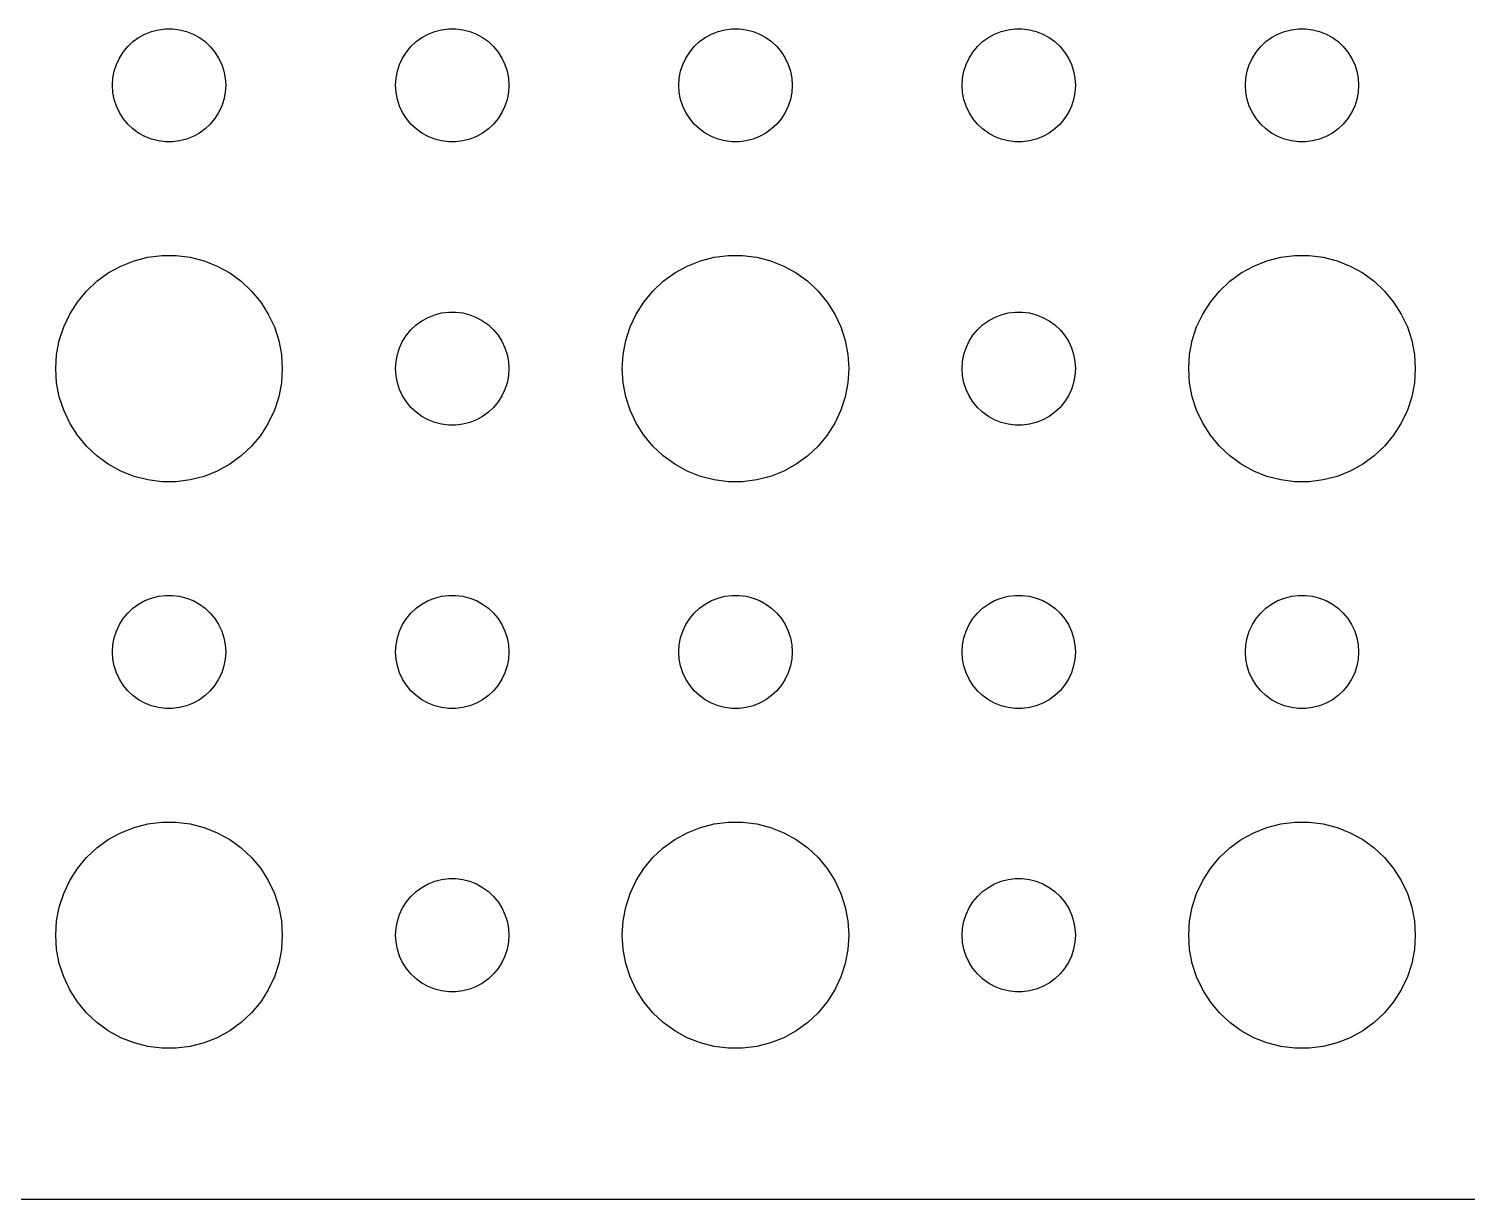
# Model space of a CAD drawing. Header units: metres. Extents: x -142 to 142, y -142 to 142.
# Drawn here: x -108.71 to -70.62, y -141.99 to -111 of the extents above; entities that cross this region are included whole.
import ezdxf

# ---------------------------------------------------------------- set-up
doc = ezdxf.new("R2010")
doc.units = ezdxf.units.M

msp = doc.modelspace()

# ---------------------------------------------------------------- linework, layer by layer
for p, q in [((-105.804, -111.234), (-105.639, -111.143)), ((-105.639, -111.143), (-105.464, -111.073)), ((-105.464, -111.073), (-105.281, -111.027)), ((-105.281, -111.027), (-105.094, -111.003)), ((-105.094, -111.003), (-104.906, -111.003)), ((-104.906, -111.003), (-104.719, -111.027)), ((-104.719, -111.027), (-104.536, -111.073)), ((-104.536, -111.073), (-104.361, -111.143)), ((-104.361, -111.143), (-104.196, -111.234)), ((-98.3037, -111.234), (-98.1387, -111.143)), ((-98.1387, -111.143), (-97.9635, -111.073)), ((-97.9635, -111.073), (-97.7811, -111.027)), ((-97.7811, -111.027), (-97.5942, -111.003)), ((-97.5942, -111.003), (-97.4058, -111.003)), ((-97.4058, -111.003), (-97.2189, -111.027)), ((-97.2189, -111.027), (-97.0365, -111.073)), ((-97.0365, -111.073), (-96.8613, -111.143)), ((-96.8613, -111.143), (-96.6963, -111.234)), ((-90.8037, -111.234), (-90.6387, -111.143)), ((-90.6387, -111.143), (-90.4635, -111.073)), ((-90.4635, -111.073), (-90.2811, -111.027)), ((-90.2811, -111.027), (-90.0942, -111.003)), ((-90.0942, -111.003), (-89.9058, -111.003)), ((-89.9058, -111.003), (-89.7189, -111.027)), ((-89.7189, -111.027), (-89.5365, -111.073)), ((-89.5365, -111.073), (-89.3613, -111.143)), ((-89.3613, -111.143), (-89.1963, -111.234)), ((-83.3037, -111.234), (-83.1387, -111.143)), ((-83.1387, -111.143), (-82.9635, -111.073)), ((-82.9635, -111.073), (-82.7811, -111.027)), ((-82.7811, -111.027), (-82.5942, -111.003)), ((-82.5942, -111.003), (-82.4058, -111.003)), ((-82.4058, -111.003), (-82.2189, -111.027)), ((-82.2189, -111.027), (-82.0365, -111.073)), ((-82.0365, -111.073), (-81.8613, -111.143)), ((-81.8613, -111.143), (-81.6963, -111.234)), ((-75.8037, -111.234), (-75.6387, -111.143)), ((-75.6387, -111.143), (-75.4635, -111.073)), ((-75.4635, -111.073), (-75.2811, -111.027)), ((-75.2811, -111.027), (-75.0942, -111.003)), ((-75.0942, -111.003), (-74.9058, -111.003)), ((-74.9058, -111.003), (-74.7189, -111.027)), ((-74.7189, -111.027), (-74.5365, -111.073)), ((-74.5365, -111.073), (-74.3613, -111.143)), ((-74.3613, -111.143), (-74.1963, -111.234)), ((-106.214, -111.618), (-106.093, -111.473)), ((-106.093, -111.473), (-105.956, -111.344)), ((-105.956, -111.344), (-105.804, -111.234)), ((-104.196, -111.234), (-104.044, -111.344)), ((-104.044, -111.344), (-103.907, -111.473)), ((-103.907, -111.473), (-103.786, -111.618)), ((-98.7135, -111.618), (-98.5934, -111.473)), ((-98.5934, -111.473), (-98.4561, -111.344)), ((-98.4561, -111.344), (-98.3037, -111.234)), ((-96.6963, -111.234), (-96.5439, -111.344)), ((-96.5439, -111.344), (-96.4065, -111.473)), ((-96.4065, -111.473), (-96.2865, -111.618)), ((-91.2135, -111.618), (-91.0934, -111.473)), ((-91.0934, -111.473), (-90.9561, -111.344)), ((-90.9561, -111.344), (-90.8037, -111.234)), ((-89.1963, -111.234), (-89.0439, -111.344)), ((-89.0439, -111.344), (-88.9065, -111.473)), ((-88.9065, -111.473), (-88.7865, -111.618)), ((-83.7135, -111.618), (-83.5934, -111.473)), ((-83.5934, -111.473), (-83.4561, -111.344)), ((-83.4561, -111.344), (-83.3037, -111.234)), ((-81.6963, -111.234), (-81.5439, -111.344)), ((-81.5439, -111.344), (-81.4065, -111.473)), ((-81.4065, -111.473), (-81.2865, -111.618)), ((-76.2135, -111.618), (-76.0934, -111.473)), ((-76.0934, -111.473), (-75.9561, -111.344)), ((-75.9561, -111.344), (-75.8037, -111.234)), ((-74.1963, -111.234), (-74.0439, -111.344)), ((-74.0439, -111.344), (-73.9065, -111.473)), ((-73.9065, -111.473), (-73.7865, -111.618)), ((-106.453, -112.127), (-106.395, -111.948)), ((-106.395, -111.948), (-106.314, -111.777)), ((-106.314, -111.777), (-106.214, -111.618)), ((-103.786, -111.618), (-103.686, -111.777)), ((-103.686, -111.777), (-103.605, -111.948)), ((-103.605, -111.948), (-103.547, -112.127)), ((-98.9529, -112.127), (-98.8947, -111.948)), ((-98.8947, -111.948), (-98.8145, -111.777)), ((-98.8145, -111.777), (-98.7135, -111.618)), ((-96.2865, -111.618), (-96.1855, -111.777)), ((-96.1855, -111.777), (-96.1053, -111.948)), ((-96.1053, -111.948), (-96.0471, -112.127)), ((-91.4529, -112.127), (-91.3947, -111.948)), ((-91.3947, -111.948), (-91.3145, -111.777)), ((-91.3145, -111.777), (-91.2135, -111.618)), ((-88.7865, -111.618), (-88.6855, -111.777)), ((-88.6855, -111.777), (-88.6053, -111.948)), ((-88.6053, -111.948), (-88.5471, -112.127)), ((-83.9529, -112.127), (-83.8947, -111.948)), ((-83.8947, -111.948), (-83.8145, -111.777)), ((-83.8145, -111.777), (-83.7135, -111.618)), ((-81.2865, -111.618), (-81.1855, -111.777)), ((-81.1855, -111.777), (-81.1053, -111.948)), ((-81.1053, -111.948), (-81.0471, -112.127)), ((-76.4529, -112.127), (-76.3947, -111.948)), ((-76.3947, -111.948), (-76.3145, -111.777)), ((-76.3145, -111.777), (-76.2135, -111.618)), ((-73.7865, -111.618), (-73.6855, -111.777)), ((-73.6855, -111.777), (-73.6053, -111.948)), ((-73.6053, -111.948), (-73.5471, -112.127)), ((-106.5, -112.5), (-106.488, -112.312)), ((-106.488, -112.312), (-106.453, -112.127)), ((-103.547, -112.127), (-103.512, -112.312)), ((-103.512, -112.312), (-103.5, -112.5)), ((-99, -112.5), (-98.9882, -112.312)), ((-98.9882, -112.312), (-98.9529, -112.127)), ((-96.0471, -112.127), (-96.0118, -112.312)), ((-96.0118, -112.312), (-96, -112.5)), ((-91.5, -112.5), (-91.4882, -112.312)), ((-91.4882, -112.312), (-91.4529, -112.127)), ((-88.5471, -112.127), (-88.5118, -112.312)), ((-88.5118, -112.312), (-88.5, -112.5)), ((-84, -112.5), (-83.9882, -112.312)), ((-83.9882, -112.312), (-83.9529, -112.127)), ((-81.0471, -112.127), (-81.0118, -112.312)), ((-81.0118, -112.312), (-81, -112.5)), ((-76.5, -112.5), (-76.4882, -112.312)), ((-76.4882, -112.312), (-76.4529, -112.127)), ((-73.5471, -112.127), (-73.5118, -112.312)), ((-73.5118, -112.312), (-73.5, -112.5)), ((-106.488, -112.688), (-106.5, -112.5)), ((-106.453, -112.873), (-106.488, -112.688)), ((-103.512, -112.688), (-103.547, -112.873)), ((-103.5, -112.5), (-103.512, -112.688)), ((-98.9882, -112.688), (-99, -112.5)), ((-98.9529, -112.873), (-98.9882, -112.688)), ((-96.0118, -112.688), (-96.0471, -112.873)), ((-96, -112.5), (-96.0118, -112.688)), ((-91.4882, -112.688), (-91.5, -112.5)), ((-91.4529, -112.873), (-91.4882, -112.688)), ((-88.5118, -112.688), (-88.5471, -112.873)), ((-88.5, -112.5), (-88.5118, -112.688)), ((-83.9882, -112.688), (-84, -112.5)), ((-83.9529, -112.873), (-83.9882, -112.688)), ((-81.0118, -112.688), (-81.0471, -112.873)), ((-81, -112.5), (-81.0118, -112.688)), ((-76.4882, -112.688), (-76.5, -112.5)), ((-76.4529, -112.873), (-76.4882, -112.688)), ((-73.5118, -112.688), (-73.5471, -112.873)), ((-73.5, -112.5), (-73.5118, -112.688)), ((-106.395, -113.052), (-106.453, -112.873)), ((-106.314, -113.223), (-106.395, -113.052)), ((-103.605, -113.052), (-103.686, -113.223)), ((-103.547, -112.873), (-103.605, -113.052)), ((-98.8947, -113.052), (-98.9529, -112.873)), ((-98.8145, -113.223), (-98.8947, -113.052)), ((-96.1053, -113.052), (-96.1855, -113.223)), ((-96.0471, -112.873), (-96.1053, -113.052)), ((-91.3947, -113.052), (-91.4529, -112.873)), ((-91.3145, -113.223), (-91.3947, -113.052)), ((-88.6053, -113.052), (-88.6855, -113.223)), ((-88.5471, -112.873), (-88.6053, -113.052)), ((-83.8947, -113.052), (-83.9529, -112.873)), ((-83.8145, -113.223), (-83.8947, -113.052)), ((-81.1053, -113.052), (-81.1855, -113.223)), ((-81.0471, -112.873), (-81.1053, -113.052)), ((-76.3947, -113.052), (-76.4529, -112.873)), ((-76.3145, -113.223), (-76.3947, -113.052)), ((-73.6053, -113.052), (-73.6855, -113.223)), ((-73.5471, -112.873), (-73.6053, -113.052)), ((-106.214, -113.382), (-106.314, -113.223)), ((-106.093, -113.527), (-106.214, -113.382)), ((-103.786, -113.382), (-103.907, -113.527)), ((-103.686, -113.223), (-103.786, -113.382)), ((-98.7135, -113.382), (-98.8145, -113.223)), ((-98.5934, -113.527), (-98.7135, -113.382)), ((-96.2865, -113.382), (-96.4065, -113.527)), ((-96.1855, -113.223), (-96.2865, -113.382)), ((-91.2135, -113.382), (-91.3145, -113.223)), ((-91.0934, -113.527), (-91.2135, -113.382)), ((-88.7865, -113.382), (-88.9065, -113.527)), ((-88.6855, -113.223), (-88.7865, -113.382)), ((-83.7135, -113.382), (-83.8145, -113.223)), ((-83.5934, -113.527), (-83.7135, -113.382)), ((-81.2865, -113.382), (-81.4065, -113.527)), ((-81.1855, -113.223), (-81.2865, -113.382)), ((-76.2135, -113.382), (-76.3145, -113.223)), ((-76.0934, -113.527), (-76.2135, -113.382)), ((-73.7865, -113.382), (-73.9065, -113.527)), ((-73.6855, -113.223), (-73.7865, -113.382)), ((-105.956, -113.656), (-106.093, -113.527)), ((-105.804, -113.766), (-105.956, -113.656)), ((-105.639, -113.857), (-105.804, -113.766)), ((-105.464, -113.927), (-105.639, -113.857)), ((-104.361, -113.857), (-104.536, -113.927)), ((-104.196, -113.766), (-104.361, -113.857)), ((-104.044, -113.656), (-104.196, -113.766)), ((-103.907, -113.527), (-104.044, -113.656)), ((-98.4561, -113.656), (-98.5934, -113.527)), ((-98.3037, -113.766), (-98.4561, -113.656)), ((-98.1387, -113.857), (-98.3037, -113.766)), ((-97.9635, -113.927), (-98.1387, -113.857)), ((-96.8613, -113.857), (-97.0365, -113.927)), ((-96.6963, -113.766), (-96.8613, -113.857)), ((-96.5439, -113.656), (-96.6963, -113.766)), ((-96.4065, -113.527), (-96.5439, -113.656)), ((-90.9561, -113.656), (-91.0934, -113.527)), ((-90.8037, -113.766), (-90.9561, -113.656)), ((-90.6387, -113.857), (-90.8037, -113.766)), ((-90.4635, -113.927), (-90.6387, -113.857)), ((-89.3613, -113.857), (-89.5365, -113.927)), ((-89.1963, -113.766), (-89.3613, -113.857)), ((-89.0439, -113.656), (-89.1963, -113.766)), ((-88.9065, -113.527), (-89.0439, -113.656)), ((-83.4561, -113.656), (-83.5934, -113.527)), ((-83.3037, -113.766), (-83.4561, -113.656)), ((-83.1387, -113.857), (-83.3037, -113.766)), ((-82.9635, -113.927), (-83.1387, -113.857)), ((-81.8613, -113.857), (-82.0365, -113.927)), ((-81.6963, -113.766), (-81.8613, -113.857)), ((-81.5439, -113.656), (-81.6963, -113.766)), ((-81.4065, -113.527), (-81.5439, -113.656)), ((-75.9561, -113.656), (-76.0934, -113.527)), ((-75.8037, -113.766), (-75.9561, -113.656)), ((-75.6387, -113.857), (-75.8037, -113.766)), ((-75.4635, -113.927), (-75.6387, -113.857)), ((-74.3613, -113.857), (-74.5365, -113.927)), ((-74.1963, -113.766), (-74.3613, -113.857)), ((-74.0439, -113.656), (-74.1963, -113.766)), ((-73.9065, -113.527), (-74.0439, -113.656)), ((-105.281, -113.973), (-105.464, -113.927)), ((-105.094, -113.997), (-105.281, -113.973)), ((-104.906, -113.997), (-105.094, -113.997)), ((-104.719, -113.973), (-104.906, -113.997)), ((-104.536, -113.927), (-104.719, -113.973)), ((-97.7811, -113.973), (-97.9635, -113.927)), ((-97.5942, -113.997), (-97.7811, -113.973)), ((-97.4058, -113.997), (-97.5942, -113.997)), ((-97.2189, -113.973), (-97.4058, -113.997)), ((-97.0365, -113.927), (-97.2189, -113.973)), ((-90.2811, -113.973), (-90.4635, -113.927)), ((-90.0942, -113.997), (-90.2811, -113.973)), ((-89.9058, -113.997), (-90.0942, -113.997)), ((-89.7189, -113.973), (-89.9058, -113.997)), ((-89.5365, -113.927), (-89.7189, -113.973)), ((-82.7811, -113.973), (-82.9635, -113.927)), ((-82.5942, -113.997), (-82.7811, -113.973)), ((-82.4058, -113.997), (-82.5942, -113.997)), ((-82.2189, -113.973), (-82.4058, -113.997)), ((-82.0365, -113.927), (-82.2189, -113.973)), ((-75.2811, -113.973), (-75.4635, -113.927)), ((-75.0942, -113.997), (-75.2811, -113.973)), ((-74.9058, -113.997), (-75.0942, -113.997)), ((-74.7189, -113.973), (-74.9058, -113.997)), ((-74.5365, -113.927), (-74.7189, -113.973)), ((-106.607, -117.467), (-106.277, -117.286)), ((-106.277, -117.286), (-105.927, -117.147)), ((-105.927, -117.147), (-105.562, -117.053)), ((-105.562, -117.053), (-105.188, -117.006)), ((-105.188, -117.006), (-104.812, -117.006)), ((-104.812, -117.006), (-104.438, -117.053)), ((-104.438, -117.053), (-104.073, -117.147)), ((-104.073, -117.147), (-103.723, -117.286)), ((-103.723, -117.286), (-103.393, -117.467)), ((-91.6075, -117.467), (-91.2773, -117.286)), ((-91.2773, -117.286), (-90.927, -117.147)), ((-90.927, -117.147), (-90.5621, -117.053)), ((-90.5621, -117.053), (-90.1884, -117.006)), ((-90.1884, -117.006), (-89.8116, -117.006)), ((-89.8116, -117.006), (-89.4379, -117.053)), ((-89.4379, -117.053), (-89.073, -117.147)), ((-89.073, -117.147), (-88.7227, -117.286)), ((-88.7227, -117.286), (-88.3925, -117.467)), ((-76.6075, -117.467), (-76.2773, -117.286)), ((-76.2773, -117.286), (-75.927, -117.147)), ((-75.927, -117.147), (-75.5621, -117.053)), ((-75.5621, -117.053), (-75.1884, -117.006)), ((-75.1884, -117.006), (-74.8116, -117.006)), ((-74.8116, -117.006), (-74.4379, -117.053)), ((-74.4379, -117.053), (-74.073, -117.147)), ((-74.073, -117.147), (-73.7227, -117.286)), ((-73.7227, -117.286), (-73.3925, -117.467)), ((-107.187, -117.946), (-106.912, -117.688)), ((-106.912, -117.688), (-106.607, -117.467)), ((-103.393, -117.467), (-103.088, -117.688)), ((-103.088, -117.688), (-102.813, -117.946)), ((-92.1869, -117.946), (-91.9123, -117.688)), ((-91.9123, -117.688), (-91.6075, -117.467)), ((-88.3925, -117.467), (-88.0877, -117.688)), ((-88.0877, -117.688), (-87.8131, -117.946)), ((-77.1869, -117.946), (-76.9123, -117.688)), ((-76.9123, -117.688), (-76.6075, -117.467)), ((-73.3925, -117.467), (-73.0877, -117.688)), ((-73.0877, -117.688), (-72.8131, -117.946)), ((-107.427, -118.237), (-107.187, -117.946)), ((-102.813, -117.946), (-102.573, -118.237)), ((-92.427, -118.237), (-92.1869, -117.946)), ((-87.8131, -117.946), (-87.573, -118.237)), ((-77.427, -118.237), (-77.1869, -117.946)), ((-72.8131, -117.946), (-72.573, -118.237)), ((-107.629, -118.555), (-107.427, -118.237)), ((-102.573, -118.237), (-102.371, -118.555)), ((-92.6289, -118.555), (-92.427, -118.237)), ((-87.573, -118.237), (-87.3711, -118.555)), ((-77.6289, -118.555), (-77.427, -118.237)), ((-72.573, -118.237), (-72.3711, -118.555)), ((-107.789, -118.896), (-107.629, -118.555)), ((-102.371, -118.555), (-102.211, -118.896)), ((-98.4561, -118.844), (-98.3037, -118.734)), ((-98.3037, -118.734), (-98.1387, -118.643)), ((-98.1387, -118.643), (-97.9635, -118.573)), ((-97.9635, -118.573), (-97.7811, -118.527)), ((-97.7811, -118.527), (-97.5942, -118.503)), ((-97.5942, -118.503), (-97.4058, -118.503)), ((-97.4058, -118.503), (-97.2189, -118.527)), ((-97.2189, -118.527), (-97.0365, -118.573)), ((-97.0365, -118.573), (-96.8613, -118.643)), ((-96.8613, -118.643), (-96.6963, -118.734)), ((-96.6963, -118.734), (-96.5439, -118.844)), ((-92.7893, -118.896), (-92.6289, -118.555)), ((-87.3711, -118.555), (-87.2107, -118.896)), ((-83.4561, -118.844), (-83.3037, -118.734)), ((-83.3037, -118.734), (-83.1387, -118.643)), ((-83.1387, -118.643), (-82.9635, -118.573)), ((-82.9635, -118.573), (-82.7811, -118.527)), ((-82.7811, -118.527), (-82.5942, -118.503)), ((-82.5942, -118.503), (-82.4058, -118.503)), ((-82.4058, -118.503), (-82.2189, -118.527)), ((-82.2189, -118.527), (-82.0365, -118.573)), ((-82.0365, -118.573), (-81.8613, -118.643)), ((-81.8613, -118.643), (-81.6963, -118.734)), ((-81.6963, -118.734), (-81.5439, -118.844)), ((-77.7893, -118.896), (-77.6289, -118.555)), ((-72.3711, -118.555), (-72.2107, -118.896)), ((-107.906, -119.254), (-107.789, -118.896)), ((-102.211, -118.896), (-102.094, -119.254)), ((-98.8145, -119.277), (-98.7135, -119.118)), ((-98.7135, -119.118), (-98.5934, -118.973)), ((-98.5934, -118.973), (-98.4561, -118.844)), ((-96.5439, -118.844), (-96.4065, -118.973)), ((-96.4065, -118.973), (-96.2865, -119.118)), ((-96.2865, -119.118), (-96.1855, -119.277)), ((-92.9057, -119.254), (-92.7893, -118.896)), ((-87.2107, -118.896), (-87.0943, -119.254)), ((-83.8145, -119.277), (-83.7135, -119.118)), ((-83.7135, -119.118), (-83.5934, -118.973)), ((-83.5934, -118.973), (-83.4561, -118.844)), ((-81.5439, -118.844), (-81.4065, -118.973)), ((-81.4065, -118.973), (-81.2865, -119.118)), ((-81.2865, -119.118), (-81.1855, -119.277)), ((-77.9057, -119.254), (-77.7893, -118.896)), ((-72.2107, -118.896), (-72.0943, -119.254)), ((-107.976, -119.624), (-107.906, -119.254)), ((-102.094, -119.254), (-102.024, -119.624)), ((-98.9529, -119.627), (-98.8947, -119.448)), ((-98.8947, -119.448), (-98.8145, -119.277)), ((-96.1855, -119.277), (-96.1053, -119.448)), ((-96.1053, -119.448), (-96.0471, -119.627)), ((-92.9763, -119.624), (-92.9057, -119.254)), ((-87.0943, -119.254), (-87.0237, -119.624)), ((-83.9529, -119.627), (-83.8947, -119.448)), ((-83.8947, -119.448), (-83.8145, -119.277)), ((-81.1855, -119.277), (-81.1053, -119.448)), ((-81.1053, -119.448), (-81.0471, -119.627)), ((-77.9763, -119.624), (-77.9057, -119.254)), ((-72.0943, -119.254), (-72.0237, -119.624)), ((-108, -120), (-107.976, -119.624)), ((-102.024, -119.624), (-102, -120)), ((-99, -120), (-98.9882, -119.812)), ((-98.9882, -119.812), (-98.9529, -119.627)), ((-96.0471, -119.627), (-96.0118, -119.812)), ((-96.0118, -119.812), (-96, -120)), ((-93, -120), (-92.9763, -119.624)), ((-87.0237, -119.624), (-87, -120)), ((-84, -120), (-83.9882, -119.812)), ((-83.9882, -119.812), (-83.9529, -119.627)), ((-81.0471, -119.627), (-81.0118, -119.812)), ((-81.0118, -119.812), (-81, -120)), ((-78, -120), (-77.9763, -119.624)), ((-72.0237, -119.624), (-72, -120)), ((-107.976, -120.376), (-108, -120)), ((-102, -120), (-102.024, -120.376)), ((-98.9882, -120.188), (-99, -120)), ((-98.9529, -120.373), (-98.9882, -120.188)), ((-96.0118, -120.188), (-96.0471, -120.373)), ((-96, -120), (-96.0118, -120.188)), ((-92.9763, -120.376), (-93, -120)), ((-87, -120), (-87.0237, -120.376)), ((-83.9882, -120.188), (-84, -120)), ((-83.9529, -120.373), (-83.9882, -120.188)), ((-81.0118, -120.188), (-81.0471, -120.373)), ((-81, -120), (-81.0118, -120.188)), ((-77.9763, -120.376), (-78, -120)), ((-72, -120), (-72.0237, -120.376)), ((-107.906, -120.746), (-107.976, -120.376)), ((-102.024, -120.376), (-102.094, -120.746)), ((-98.8947, -120.552), (-98.9529, -120.373)), ((-98.8145, -120.723), (-98.8947, -120.552)), ((-98.7135, -120.882), (-98.8145, -120.723)), ((-96.1855, -120.723), (-96.2865, -120.882)), ((-96.1053, -120.552), (-96.1855, -120.723)), ((-96.0471, -120.373), (-96.1053, -120.552)), ((-92.9057, -120.746), (-92.9763, -120.376)), ((-87.0237, -120.376), (-87.0943, -120.746)), ((-83.8947, -120.552), (-83.9529, -120.373)), ((-83.8145, -120.723), (-83.8947, -120.552)), ((-83.7135, -120.882), (-83.8145, -120.723)), ((-81.1855, -120.723), (-81.2865, -120.882)), ((-81.1053, -120.552), (-81.1855, -120.723)), ((-81.0471, -120.373), (-81.1053, -120.552)), ((-77.9057, -120.746), (-77.9763, -120.376)), ((-72.0237, -120.376), (-72.0943, -120.746)), ((-107.789, -121.104), (-107.906, -120.746)), ((-107.629, -121.445), (-107.789, -121.104)), ((-102.211, -121.104), (-102.371, -121.445)), ((-102.094, -120.746), (-102.211, -121.104)), ((-98.5934, -121.027), (-98.7135, -120.882)), ((-98.4561, -121.156), (-98.5934, -121.027)), ((-96.4065, -121.027), (-96.5439, -121.156)), ((-96.2865, -120.882), (-96.4065, -121.027)), ((-92.7893, -121.104), (-92.9057, -120.746)), ((-92.6289, -121.445), (-92.7893, -121.104)), ((-87.2107, -121.104), (-87.3711, -121.445)), ((-87.0943, -120.746), (-87.2107, -121.104)), ((-83.5934, -121.027), (-83.7135, -120.882)), ((-83.4561, -121.156), (-83.5934, -121.027)), ((-81.4065, -121.027), (-81.5439, -121.156)), ((-81.2865, -120.882), (-81.4065, -121.027)), ((-77.7893, -121.104), (-77.9057, -120.746)), ((-77.6289, -121.445), (-77.7893, -121.104)), ((-72.2107, -121.104), (-72.3711, -121.445)), ((-72.0943, -120.746), (-72.2107, -121.104)), ((-107.427, -121.763), (-107.629, -121.445)), ((-102.371, -121.445), (-102.573, -121.763)), ((-98.3037, -121.266), (-98.4561, -121.156)), ((-98.1387, -121.357), (-98.3037, -121.266)), ((-97.9635, -121.427), (-98.1387, -121.357)), ((-97.7811, -121.473), (-97.9635, -121.427)), ((-97.5942, -121.497), (-97.7811, -121.473)), ((-97.4058, -121.497), (-97.5942, -121.497)), ((-97.2189, -121.473), (-97.4058, -121.497)), ((-97.0365, -121.427), (-97.2189, -121.473)), ((-96.8613, -121.357), (-97.0365, -121.427)), ((-96.6963, -121.266), (-96.8613, -121.357)), ((-96.5439, -121.156), (-96.6963, -121.266)), ((-92.427, -121.763), (-92.6289, -121.445)), ((-87.3711, -121.445), (-87.573, -121.763)), ((-83.3037, -121.266), (-83.4561, -121.156)), ((-83.1387, -121.357), (-83.3037, -121.266)), ((-82.9635, -121.427), (-83.1387, -121.357)), ((-82.7811, -121.473), (-82.9635, -121.427)), ((-82.5942, -121.497), (-82.7811, -121.473)), ((-82.4058, -121.497), (-82.5942, -121.497)), ((-82.2189, -121.473), (-82.4058, -121.497)), ((-82.0365, -121.427), (-82.2189, -121.473)), ((-81.8613, -121.357), (-82.0365, -121.427)), ((-81.6963, -121.266), (-81.8613, -121.357)), ((-81.5439, -121.156), (-81.6963, -121.266)), ((-77.427, -121.763), (-77.6289, -121.445)), ((-72.3711, -121.445), (-72.573, -121.763)), ((-107.187, -122.054), (-107.427, -121.763)), ((-102.573, -121.763), (-102.813, -122.054)), ((-92.1869, -122.054), (-92.427, -121.763)), ((-87.573, -121.763), (-87.8131, -122.054)), ((-77.1869, -122.054), (-77.427, -121.763)), ((-72.573, -121.763), (-72.8131, -122.054)), ((-106.912, -122.312), (-107.187, -122.054)), ((-102.813, -122.054), (-103.088, -122.312)), ((-91.9123, -122.312), (-92.1869, -122.054)), ((-87.8131, -122.054), (-88.0877, -122.312)), ((-76.9123, -122.312), (-77.1869, -122.054)), ((-72.8131, -122.054), (-73.0877, -122.312)), ((-106.607, -122.533), (-106.912, -122.312)), ((-106.277, -122.714), (-106.607, -122.533)), ((-103.393, -122.533), (-103.723, -122.714)), ((-103.088, -122.312), (-103.393, -122.533)), ((-91.6075, -122.533), (-91.9123, -122.312)), ((-91.2773, -122.714), (-91.6075, -122.533)), ((-88.3925, -122.533), (-88.7227, -122.714)), ((-88.0877, -122.312), (-88.3925, -122.533)), ((-76.6075, -122.533), (-76.9123, -122.312)), ((-76.2773, -122.714), (-76.6075, -122.533)), ((-73.3925, -122.533), (-73.7227, -122.714)), ((-73.0877, -122.312), (-73.3925, -122.533)), ((-105.927, -122.853), (-106.277, -122.714)), ((-105.562, -122.947), (-105.927, -122.853)), ((-105.188, -122.994), (-105.562, -122.947)), ((-104.812, -122.994), (-105.188, -122.994)), ((-104.438, -122.947), (-104.812, -122.994)), ((-104.073, -122.853), (-104.438, -122.947)), ((-103.723, -122.714), (-104.073, -122.853)), ((-90.927, -122.853), (-91.2773, -122.714)), ((-90.5621, -122.947), (-90.927, -122.853)), ((-90.1884, -122.994), (-90.5621, -122.947)), ((-89.8116, -122.994), (-90.1884, -122.994)), ((-89.4379, -122.947), (-89.8116, -122.994)), ((-89.073, -122.853), (-89.4379, -122.947)), ((-88.7227, -122.714), (-89.073, -122.853)), ((-75.927, -122.853), (-76.2773, -122.714)), ((-75.5621, -122.947), (-75.927, -122.853)), ((-75.1884, -122.994), (-75.5621, -122.947)), ((-74.8116, -122.994), (-75.1884, -122.994)), ((-74.4379, -122.947), (-74.8116, -122.994)), ((-74.073, -122.853), (-74.4379, -122.947)), ((-73.7227, -122.714), (-74.073, -122.853)), ((-105.639, -126.143), (-105.464, -126.073)), ((-105.464, -126.073), (-105.281, -126.027)), ((-105.281, -126.027), (-105.094, -126.003)), ((-105.094, -126.003), (-104.906, -126.003)), ((-104.906, -126.003), (-104.719, -126.027)), ((-104.719, -126.027), (-104.536, -126.073)), ((-104.536, -126.073), (-104.361, -126.143)), ((-98.1387, -126.143), (-97.9635, -126.073)), ((-97.9635, -126.073), (-97.7811, -126.027)), ((-97.7811, -126.027), (-97.5942, -126.003)), ((-97.5942, -126.003), (-97.4058, -126.003)), ((-97.4058, -126.003), (-97.2189, -126.027)), ((-97.2189, -126.027), (-97.0365, -126.073)), ((-97.0365, -126.073), (-96.8613, -126.143)), ((-90.6387, -126.143), (-90.4635, -126.073)), ((-90.4635, -126.073), (-90.2811, -126.027)), ((-90.2811, -126.027), (-90.0942, -126.003)), ((-90.0942, -126.003), (-89.9058, -126.003)), ((-89.9058, -126.003), (-89.7189, -126.027)), ((-89.7189, -126.027), (-89.5365, -126.073)), ((-89.5365, -126.073), (-89.3613, -126.143)), ((-83.1387, -126.143), (-82.9635, -126.073)), ((-82.9635, -126.073), (-82.7811, -126.027)), ((-82.7811, -126.027), (-82.5942, -126.003)), ((-82.5942, -126.003), (-82.4058, -126.003)), ((-82.4058, -126.003), (-82.2189, -126.027)), ((-82.2189, -126.027), (-82.0365, -126.073)), ((-82.0365, -126.073), (-81.8613, -126.143)), ((-75.6387, -126.143), (-75.4635, -126.073)), ((-75.4635, -126.073), (-75.2811, -126.027)), ((-75.2811, -126.027), (-75.0942, -126.003)), ((-75.0942, -126.003), (-74.9058, -126.003)), ((-74.9058, -126.003), (-74.7189, -126.027)), ((-74.7189, -126.027), (-74.5365, -126.073)), ((-74.5365, -126.073), (-74.3613, -126.143)), ((-106.093, -126.473), (-105.956, -126.344)), ((-105.956, -126.344), (-105.804, -126.234)), ((-105.804, -126.234), (-105.639, -126.143)), ((-104.361, -126.143), (-104.196, -126.234)), ((-104.196, -126.234), (-104.044, -126.344)), ((-104.044, -126.344), (-103.907, -126.473)), ((-98.5934, -126.473), (-98.4561, -126.344)), ((-98.4561, -126.344), (-98.3037, -126.234)), ((-98.3037, -126.234), (-98.1387, -126.143)), ((-96.8613, -126.143), (-96.6963, -126.234)), ((-96.6963, -126.234), (-96.5439, -126.344)), ((-96.5439, -126.344), (-96.4065, -126.473)), ((-91.0934, -126.473), (-90.9561, -126.344)), ((-90.9561, -126.344), (-90.8037, -126.234)), ((-90.8037, -126.234), (-90.6387, -126.143)), ((-89.3613, -126.143), (-89.1963, -126.234)), ((-89.1963, -126.234), (-89.0439, -126.344)), ((-89.0439, -126.344), (-88.9065, -126.473)), ((-83.5934, -126.473), (-83.4561, -126.344)), ((-83.4561, -126.344), (-83.3037, -126.234)), ((-83.3037, -126.234), (-83.1387, -126.143)), ((-81.8613, -126.143), (-81.6963, -126.234)), ((-81.6963, -126.234), (-81.5439, -126.344)), ((-81.5439, -126.344), (-81.4065, -126.473)), ((-76.0934, -126.473), (-75.9561, -126.344)), ((-75.9561, -126.344), (-75.8037, -126.234)), ((-75.8037, -126.234), (-75.6387, -126.143)), ((-74.3613, -126.143), (-74.1963, -126.234)), ((-74.1963, -126.234), (-74.0439, -126.344)), ((-74.0439, -126.344), (-73.9065, -126.473)), ((-106.395, -126.948), (-106.314, -126.777)), ((-106.314, -126.777), (-106.214, -126.618)), ((-106.214, -126.618), (-106.093, -126.473)), ((-103.907, -126.473), (-103.786, -126.618)), ((-103.786, -126.618), (-103.686, -126.777)), ((-103.686, -126.777), (-103.605, -126.948)), ((-98.8947, -126.948), (-98.8145, -126.777)), ((-98.8145, -126.777), (-98.7135, -126.618)), ((-98.7135, -126.618), (-98.5934, -126.473)), ((-96.4065, -126.473), (-96.2865, -126.618)), ((-96.2865, -126.618), (-96.1855, -126.777)), ((-96.1855, -126.777), (-96.1053, -126.948)), ((-91.3947, -126.948), (-91.3145, -126.777)), ((-91.3145, -126.777), (-91.2135, -126.618)), ((-91.2135, -126.618), (-91.0934, -126.473)), ((-88.9065, -126.473), (-88.7865, -126.618)), ((-88.7865, -126.618), (-88.6855, -126.777)), ((-88.6855, -126.777), (-88.6053, -126.948)), ((-83.8947, -126.948), (-83.8145, -126.777)), ((-83.8145, -126.777), (-83.7135, -126.618)), ((-83.7135, -126.618), (-83.5934, -126.473)), ((-81.4065, -126.473), (-81.2865, -126.618)), ((-81.2865, -126.618), (-81.1855, -126.777)), ((-81.1855, -126.777), (-81.1053, -126.948)), ((-76.3947, -126.948), (-76.3145, -126.777)), ((-76.3145, -126.777), (-76.2135, -126.618)), ((-76.2135, -126.618), (-76.0934, -126.473)), ((-73.9065, -126.473), (-73.7865, -126.618)), ((-73.7865, -126.618), (-73.6855, -126.777)), ((-73.6855, -126.777), (-73.6053, -126.948)), ((-106.488, -127.312), (-106.453, -127.127)), ((-106.453, -127.127), (-106.395, -126.948)), ((-103.605, -126.948), (-103.547, -127.127)), ((-103.547, -127.127), (-103.512, -127.312)), ((-98.9882, -127.312), (-98.9529, -127.127)), ((-98.9529, -127.127), (-98.8947, -126.948)), ((-96.1053, -126.948), (-96.0471, -127.127)), ((-96.0471, -127.127), (-96.0118, -127.312)), ((-91.4882, -127.312), (-91.4529, -127.127)), ((-91.4529, -127.127), (-91.3947, -126.948)), ((-88.6053, -126.948), (-88.5471, -127.127)), ((-88.5471, -127.127), (-88.5118, -127.312)), ((-83.9882, -127.312), (-83.9529, -127.127)), ((-83.9529, -127.127), (-83.8947, -126.948)), ((-81.1053, -126.948), (-81.0471, -127.127)), ((-81.0471, -127.127), (-81.0118, -127.312)), ((-76.4882, -127.312), (-76.4529, -127.127)), ((-76.4529, -127.127), (-76.3947, -126.948)), ((-73.6053, -126.948), (-73.5471, -127.127)), ((-73.5471, -127.127), (-73.5118, -127.312)), ((-106.5, -127.5), (-106.488, -127.312)), ((-106.488, -127.688), (-106.5, -127.5)), ((-103.512, -127.312), (-103.5, -127.5)), ((-103.5, -127.5), (-103.512, -127.688)), ((-99, -127.5), (-98.9882, -127.312)), ((-98.9882, -127.688), (-99, -127.5)), ((-96.0118, -127.312), (-96, -127.5)), ((-96, -127.5), (-96.0118, -127.688)), ((-91.5, -127.5), (-91.4882, -127.312)), ((-91.4882, -127.688), (-91.5, -127.5)), ((-88.5118, -127.312), (-88.5, -127.5)), ((-88.5, -127.5), (-88.5118, -127.688)), ((-84, -127.5), (-83.9882, -127.312)), ((-83.9882, -127.688), (-84, -127.5)), ((-81.0118, -127.312), (-81, -127.5)), ((-81, -127.5), (-81.0118, -127.688)), ((-76.5, -127.5), (-76.4882, -127.312)), ((-76.4882, -127.688), (-76.5, -127.5)), ((-73.5118, -127.312), (-73.5, -127.5)), ((-73.5, -127.5), (-73.5118, -127.688)), ((-106.453, -127.873), (-106.488, -127.688)), ((-106.395, -128.052), (-106.453, -127.873)), ((-103.547, -127.873), (-103.605, -128.052)), ((-103.512, -127.688), (-103.547, -127.873)), ((-98.9529, -127.873), (-98.9882, -127.688)), ((-98.8947, -128.052), (-98.9529, -127.873)), ((-96.0471, -127.873), (-96.1053, -128.052)), ((-96.0118, -127.688), (-96.0471, -127.873)), ((-91.4529, -127.873), (-91.4882, -127.688)), ((-91.3947, -128.052), (-91.4529, -127.873)), ((-88.5471, -127.873), (-88.6053, -128.052)), ((-88.5118, -127.688), (-88.5471, -127.873)), ((-83.9529, -127.873), (-83.9882, -127.688)), ((-83.8947, -128.052), (-83.9529, -127.873)), ((-81.0471, -127.873), (-81.1053, -128.052)), ((-81.0118, -127.688), (-81.0471, -127.873)), ((-76.4529, -127.873), (-76.4882, -127.688)), ((-76.3947, -128.052), (-76.4529, -127.873)), ((-73.5471, -127.873), (-73.6053, -128.052)), ((-73.5118, -127.688), (-73.5471, -127.873)), ((-106.314, -128.223), (-106.395, -128.052)), ((-106.214, -128.382), (-106.314, -128.223)), ((-103.686, -128.223), (-103.786, -128.382)), ((-103.605, -128.052), (-103.686, -128.223)), ((-98.8145, -128.223), (-98.8947, -128.052)), ((-98.7135, -128.382), (-98.8145, -128.223)), ((-96.1855, -128.223), (-96.2865, -128.382)), ((-96.1053, -128.052), (-96.1855, -128.223)), ((-91.3145, -128.223), (-91.3947, -128.052)), ((-91.2135, -128.382), (-91.3145, -128.223)), ((-88.6855, -128.223), (-88.7865, -128.382)), ((-88.6053, -128.052), (-88.6855, -128.223)), ((-83.8145, -128.223), (-83.8947, -128.052)), ((-83.7135, -128.382), (-83.8145, -128.223)), ((-81.1855, -128.223), (-81.2865, -128.382)), ((-81.1053, -128.052), (-81.1855, -128.223)), ((-76.3145, -128.223), (-76.3947, -128.052)), ((-76.2135, -128.382), (-76.3145, -128.223)), ((-73.6855, -128.223), (-73.7865, -128.382)), ((-73.6053, -128.052), (-73.6855, -128.223)), ((-106.093, -128.527), (-106.214, -128.382)), ((-105.956, -128.656), (-106.093, -128.527)), ((-105.804, -128.766), (-105.956, -128.656)), ((-104.044, -128.656), (-104.196, -128.766)), ((-103.907, -128.527), (-104.044, -128.656)), ((-103.786, -128.382), (-103.907, -128.527)), ((-98.5934, -128.527), (-98.7135, -128.382)), ((-98.4561, -128.656), (-98.5934, -128.527)), ((-98.3037, -128.766), (-98.4561, -128.656)), ((-96.5439, -128.656), (-96.6963, -128.766)), ((-96.4065, -128.527), (-96.5439, -128.656)), ((-96.2865, -128.382), (-96.4065, -128.527)), ((-91.0934, -128.527), (-91.2135, -128.382)), ((-90.9561, -128.656), (-91.0934, -128.527)), ((-90.8037, -128.766), (-90.9561, -128.656)), ((-89.0439, -128.656), (-89.1963, -128.766)), ((-88.9065, -128.527), (-89.0439, -128.656)), ((-88.7865, -128.382), (-88.9065, -128.527)), ((-83.5934, -128.527), (-83.7135, -128.382)), ((-83.4561, -128.656), (-83.5934, -128.527)), ((-83.3037, -128.766), (-83.4561, -128.656)), ((-81.5439, -128.656), (-81.6963, -128.766)), ((-81.4065, -128.527), (-81.5439, -128.656)), ((-81.2865, -128.382), (-81.4065, -128.527)), ((-76.0934, -128.527), (-76.2135, -128.382)), ((-75.9561, -128.656), (-76.0934, -128.527)), ((-75.8037, -128.766), (-75.9561, -128.656)), ((-74.0439, -128.656), (-74.1963, -128.766)), ((-73.9065, -128.527), (-74.0439, -128.656)), ((-73.7865, -128.382), (-73.9065, -128.527)), ((-105.639, -128.857), (-105.804, -128.766)), ((-105.464, -128.927), (-105.639, -128.857)), ((-105.281, -128.973), (-105.464, -128.927)), ((-105.094, -128.997), (-105.281, -128.973)), ((-104.906, -128.997), (-105.094, -128.997)), ((-104.719, -128.973), (-104.906, -128.997)), ((-104.536, -128.927), (-104.719, -128.973)), ((-104.361, -128.857), (-104.536, -128.927)), ((-104.196, -128.766), (-104.361, -128.857)), ((-98.1387, -128.857), (-98.3037, -128.766)), ((-97.9635, -128.927), (-98.1387, -128.857)), ((-97.7811, -128.973), (-97.9635, -128.927)), ((-97.5942, -128.997), (-97.7811, -128.973)), ((-97.4058, -128.997), (-97.5942, -128.997)), ((-97.2189, -128.973), (-97.4058, -128.997)), ((-97.0365, -128.927), (-97.2189, -128.973)), ((-96.8613, -128.857), (-97.0365, -128.927)), ((-96.6963, -128.766), (-96.8613, -128.857)), ((-90.6387, -128.857), (-90.8037, -128.766)), ((-90.4635, -128.927), (-90.6387, -128.857)), ((-90.2811, -128.973), (-90.4635, -128.927)), ((-90.0942, -128.997), (-90.2811, -128.973)), ((-89.9058, -128.997), (-90.0942, -128.997)), ((-89.7189, -128.973), (-89.9058, -128.997)), ((-89.5365, -128.927), (-89.7189, -128.973)), ((-89.3613, -128.857), (-89.5365, -128.927)), ((-89.1963, -128.766), (-89.3613, -128.857)), ((-83.1387, -128.857), (-83.3037, -128.766)), ((-82.9635, -128.927), (-83.1387, -128.857)), ((-82.7811, -128.973), (-82.9635, -128.927)), ((-82.5942, -128.997), (-82.7811, -128.973)), ((-82.4058, -128.997), (-82.5942, -128.997)), ((-82.2189, -128.973), (-82.4058, -128.997)), ((-82.0365, -128.927), (-82.2189, -128.973)), ((-81.8613, -128.857), (-82.0365, -128.927)), ((-81.6963, -128.766), (-81.8613, -128.857)), ((-75.6387, -128.857), (-75.8037, -128.766)), ((-75.4635, -128.927), (-75.6387, -128.857)), ((-75.2811, -128.973), (-75.4635, -128.927)), ((-75.0942, -128.997), (-75.2811, -128.973)), ((-74.9058, -128.997), (-75.0942, -128.997)), ((-74.7189, -128.973), (-74.9058, -128.997)), ((-74.5365, -128.927), (-74.7189, -128.973)), ((-74.3613, -128.857), (-74.5365, -128.927)), ((-74.1963, -128.766), (-74.3613, -128.857)), ((-106.277, -132.286), (-105.927, -132.147)), ((-105.927, -132.147), (-105.562, -132.053)), ((-105.562, -132.053), (-105.188, -132.006)), ((-105.188, -132.006), (-104.812, -132.006)), ((-104.812, -132.006), (-104.438, -132.053)), ((-104.438, -132.053), (-104.073, -132.147)), ((-104.073, -132.147), (-103.723, -132.286)), ((-91.2773, -132.286), (-90.927, -132.147)), ((-90.927, -132.147), (-90.5621, -132.053)), ((-90.5621, -132.053), (-90.1884, -132.006)), ((-90.1884, -132.006), (-89.8116, -132.006)), ((-89.8116, -132.006), (-89.4379, -132.053)), ((-89.4379, -132.053), (-89.073, -132.147)), ((-89.073, -132.147), (-88.7227, -132.286)), ((-76.2773, -132.286), (-75.927, -132.147)), ((-75.927, -132.147), (-75.5621, -132.053)), ((-75.5621, -132.053), (-75.1884, -132.006)), ((-75.1884, -132.006), (-74.8116, -132.006)), ((-74.8116, -132.006), (-74.4379, -132.053)), ((-74.4379, -132.053), (-74.073, -132.147)), ((-74.073, -132.147), (-73.7227, -132.286)), ((-106.912, -132.688), (-106.607, -132.467)), ((-106.607, -132.467), (-106.277, -132.286)), ((-103.723, -132.286), (-103.393, -132.467)), ((-103.393, -132.467), (-103.088, -132.688)), ((-91.9123, -132.688), (-91.6075, -132.467)), ((-91.6075, -132.467), (-91.2773, -132.286)), ((-88.7227, -132.286), (-88.3925, -132.467)), ((-88.3925, -132.467), (-88.0877, -132.688)), ((-76.9123, -132.688), (-76.6075, -132.467)), ((-76.6075, -132.467), (-76.2773, -132.286)), ((-73.7227, -132.286), (-73.3925, -132.467)), ((-73.3925, -132.467), (-73.0877, -132.688)), ((-107.187, -132.946), (-106.912, -132.688)), ((-103.088, -132.688), (-102.813, -132.946)), ((-92.1869, -132.946), (-91.9123, -132.688)), ((-88.0877, -132.688), (-87.8131, -132.946)), ((-77.1869, -132.946), (-76.9123, -132.688)), ((-73.0877, -132.688), (-72.8131, -132.946)), ((-107.629, -133.555), (-107.427, -133.237)), ((-107.427, -133.237), (-107.187, -132.946)), ((-102.813, -132.946), (-102.573, -133.237)), ((-102.573, -133.237), (-102.371, -133.555)), ((-92.6289, -133.555), (-92.427, -133.237)), ((-92.427, -133.237), (-92.1869, -132.946)), ((-87.8131, -132.946), (-87.573, -133.237)), ((-87.573, -133.237), (-87.3711, -133.555)), ((-77.6289, -133.555), (-77.427, -133.237)), ((-77.427, -133.237), (-77.1869, -132.946)), ((-72.8131, -132.946), (-72.573, -133.237)), ((-72.573, -133.237), (-72.3711, -133.555)), ((-107.789, -133.896), (-107.629, -133.555)), ((-102.371, -133.555), (-102.211, -133.896)), ((-98.3037, -133.734), (-98.1387, -133.643)), ((-98.1387, -133.643), (-97.9635, -133.573)), ((-97.9635, -133.573), (-97.7811, -133.527)), ((-97.7811, -133.527), (-97.5942, -133.503)), ((-97.5942, -133.503), (-97.4058, -133.503)), ((-97.4058, -133.503), (-97.2189, -133.527)), ((-97.2189, -133.527), (-97.0365, -133.573)), ((-97.0365, -133.573), (-96.8613, -133.643)), ((-96.8613, -133.643), (-96.6963, -133.734)), ((-92.7893, -133.896), (-92.6289, -133.555)), ((-87.3711, -133.555), (-87.2107, -133.896)), ((-83.3037, -133.734), (-83.1387, -133.643)), ((-83.1387, -133.643), (-82.9635, -133.573)), ((-82.9635, -133.573), (-82.7811, -133.527)), ((-82.7811, -133.527), (-82.5942, -133.503)), ((-82.5942, -133.503), (-82.4058, -133.503)), ((-82.4058, -133.503), (-82.2189, -133.527)), ((-82.2189, -133.527), (-82.0365, -133.573)), ((-82.0365, -133.573), (-81.8613, -133.643)), ((-81.8613, -133.643), (-81.6963, -133.734)), ((-77.7893, -133.896), (-77.6289, -133.555)), ((-72.3711, -133.555), (-72.2107, -133.896)), ((-107.906, -134.254), (-107.789, -133.896)), ((-102.211, -133.896), (-102.094, -134.254)), ((-98.7135, -134.118), (-98.5934, -133.973)), ((-98.5934, -133.973), (-98.4561, -133.844)), ((-98.4561, -133.844), (-98.3037, -133.734)), ((-96.6963, -133.734), (-96.5439, -133.844)), ((-96.5439, -133.844), (-96.4065, -133.973)), ((-96.4065, -133.973), (-96.2865, -134.118)), ((-92.9057, -134.254), (-92.7893, -133.896)), ((-87.2107, -133.896), (-87.0943, -134.254)), ((-83.7135, -134.118), (-83.5934, -133.973)), ((-83.5934, -133.973), (-83.4561, -133.844)), ((-83.4561, -133.844), (-83.3037, -133.734)), ((-81.6963, -133.734), (-81.5439, -133.844)), ((-81.5439, -133.844), (-81.4065, -133.973)), ((-81.4065, -133.973), (-81.2865, -134.118)), ((-77.9057, -134.254), (-77.7893, -133.896)), ((-72.2107, -133.896), (-72.0943, -134.254)), ((-107.976, -134.624), (-107.906, -134.254)), ((-102.094, -134.254), (-102.024, -134.624)), ((-98.9529, -134.627), (-98.8947, -134.448)), ((-98.8947, -134.448), (-98.8145, -134.277)), ((-98.8145, -134.277), (-98.7135, -134.118)), ((-96.2865, -134.118), (-96.1855, -134.277)), ((-96.1855, -134.277), (-96.1053, -134.448)), ((-96.1053, -134.448), (-96.0471, -134.627)), ((-92.9763, -134.624), (-92.9057, -134.254)), ((-87.0943, -134.254), (-87.0237, -134.624)), ((-83.9529, -134.627), (-83.8947, -134.448)), ((-83.8947, -134.448), (-83.8145, -134.277)), ((-83.8145, -134.277), (-83.7135, -134.118)), ((-81.2865, -134.118), (-81.1855, -134.277)), ((-81.1855, -134.277), (-81.1053, -134.448)), ((-81.1053, -134.448), (-81.0471, -134.627)), ((-77.9763, -134.624), (-77.9057, -134.254)), ((-72.0943, -134.254), (-72.0237, -134.624)), ((-108, -135), (-107.976, -134.624)), ((-102.024, -134.624), (-102, -135)), ((-99, -135), (-98.9882, -134.812)), ((-98.9882, -134.812), (-98.9529, -134.627)), ((-96.0471, -134.627), (-96.0118, -134.812)), ((-96.0118, -134.812), (-96, -135)), ((-93, -135), (-92.9763, -134.624)), ((-87.0237, -134.624), (-87, -135)), ((-84, -135), (-83.9882, -134.812)), ((-83.9882, -134.812), (-83.9529, -134.627)), ((-81.0471, -134.627), (-81.0118, -134.812)), ((-81.0118, -134.812), (-81, -135)), ((-78, -135), (-77.9763, -134.624)), ((-72.0237, -134.624), (-72, -135)), ((-107.976, -135.376), (-108, -135)), ((-102, -135), (-102.024, -135.376)), ((-98.9882, -135.188), (-99, -135)), ((-98.9529, -135.373), (-98.9882, -135.188)), ((-96.0118, -135.188), (-96.0471, -135.373)), ((-96, -135), (-96.0118, -135.188)), ((-92.9763, -135.376), (-93, -135)), ((-87, -135), (-87.0237, -135.376)), ((-83.9882, -135.188), (-84, -135)), ((-83.9529, -135.373), (-83.9882, -135.188)), ((-81.0118, -135.188), (-81.0471, -135.373)), ((-81, -135), (-81.0118, -135.188)), ((-77.9763, -135.376), (-78, -135)), ((-72, -135), (-72.0237, -135.376)), ((-107.906, -135.746), (-107.976, -135.376)), ((-102.024, -135.376), (-102.094, -135.746)), ((-98.8947, -135.552), (-98.9529, -135.373)), ((-98.8145, -135.723), (-98.8947, -135.552)), ((-96.1053, -135.552), (-96.1855, -135.723)), ((-96.0471, -135.373), (-96.1053, -135.552)), ((-92.9057, -135.746), (-92.9763, -135.376)), ((-87.0237, -135.376), (-87.0943, -135.746)), ((-83.8947, -135.552), (-83.9529, -135.373)), ((-83.8145, -135.723), (-83.8947, -135.552)), ((-81.1053, -135.552), (-81.1855, -135.723)), ((-81.0471, -135.373), (-81.1053, -135.552)), ((-77.9057, -135.746), (-77.9763, -135.376)), ((-72.0237, -135.376), (-72.0943, -135.746)), ((-107.789, -136.104), (-107.906, -135.746)), ((-102.094, -135.746), (-102.211, -136.104)), ((-98.7135, -135.882), (-98.8145, -135.723)), ((-98.5934, -136.027), (-98.7135, -135.882)), ((-96.2865, -135.882), (-96.4065, -136.027)), ((-96.1855, -135.723), (-96.2865, -135.882)), ((-92.7893, -136.104), (-92.9057, -135.746)), ((-87.0943, -135.746), (-87.2107, -136.104)), ((-83.7135, -135.882), (-83.8145, -135.723)), ((-83.5934, -136.027), (-83.7135, -135.882)), ((-81.2865, -135.882), (-81.4065, -136.027)), ((-81.1855, -135.723), (-81.2865, -135.882)), ((-77.7893, -136.104), (-77.9057, -135.746)), ((-72.0943, -135.746), (-72.2107, -136.104)), ((-107.629, -136.445), (-107.789, -136.104)), ((-102.211, -136.104), (-102.371, -136.445)), ((-98.4561, -136.156), (-98.5934, -136.027)), ((-98.3037, -136.266), (-98.4561, -136.156)), ((-98.1387, -136.357), (-98.3037, -136.266)), ((-97.9635, -136.427), (-98.1387, -136.357)), ((-96.8613, -136.357), (-97.0365, -136.427)), ((-96.6963, -136.266), (-96.8613, -136.357)), ((-96.5439, -136.156), (-96.6963, -136.266)), ((-96.4065, -136.027), (-96.5439, -136.156)), ((-92.6289, -136.445), (-92.7893, -136.104)), ((-87.2107, -136.104), (-87.3711, -136.445)), ((-83.4561, -136.156), (-83.5934, -136.027)), ((-83.3037, -136.266), (-83.4561, -136.156)), ((-83.1387, -136.357), (-83.3037, -136.266)), ((-82.9635, -136.427), (-83.1387, -136.357)), ((-81.8613, -136.357), (-82.0365, -136.427)), ((-81.6963, -136.266), (-81.8613, -136.357)), ((-81.5439, -136.156), (-81.6963, -136.266)), ((-81.4065, -136.027), (-81.5439, -136.156)), ((-77.6289, -136.445), (-77.7893, -136.104)), ((-72.2107, -136.104), (-72.3711, -136.445)), ((-107.427, -136.763), (-107.629, -136.445)), ((-102.371, -136.445), (-102.573, -136.763)), ((-97.7811, -136.473), (-97.9635, -136.427)), ((-97.5942, -136.497), (-97.7811, -136.473)), ((-97.4058, -136.497), (-97.5942, -136.497)), ((-97.2189, -136.473), (-97.4058, -136.497)), ((-97.0365, -136.427), (-97.2189, -136.473)), ((-92.427, -136.763), (-92.6289, -136.445)), ((-87.3711, -136.445), (-87.573, -136.763)), ((-82.7811, -136.473), (-82.9635, -136.427)), ((-82.5942, -136.497), (-82.7811, -136.473)), ((-82.4058, -136.497), (-82.5942, -136.497)), ((-82.2189, -136.473), (-82.4058, -136.497)), ((-82.0365, -136.427), (-82.2189, -136.473)), ((-77.427, -136.763), (-77.6289, -136.445)), ((-72.3711, -136.445), (-72.573, -136.763)), ((-107.187, -137.054), (-107.427, -136.763)), ((-106.912, -137.312), (-107.187, -137.054)), ((-102.813, -137.054), (-103.088, -137.312)), ((-102.573, -136.763), (-102.813, -137.054)), ((-92.1869, -137.054), (-92.427, -136.763)), ((-91.9123, -137.312), (-92.1869, -137.054)), ((-87.8131, -137.054), (-88.0877, -137.312)), ((-87.573, -136.763), (-87.8131, -137.054)), ((-77.1869, -137.054), (-77.427, -136.763)), ((-76.9123, -137.312), (-77.1869, -137.054)), ((-72.8131, -137.054), (-73.0877, -137.312)), ((-72.573, -136.763), (-72.8131, -137.054)), ((-106.607, -137.533), (-106.912, -137.312)), ((-103.088, -137.312), (-103.393, -137.533)), ((-91.6075, -137.533), (-91.9123, -137.312)), ((-88.0877, -137.312), (-88.3925, -137.533)), ((-76.6075, -137.533), (-76.9123, -137.312)), ((-73.0877, -137.312), (-73.3925, -137.533)), ((-106.277, -137.714), (-106.607, -137.533)), ((-105.927, -137.853), (-106.277, -137.714)), ((-105.562, -137.947), (-105.927, -137.853)), ((-104.073, -137.853), (-104.438, -137.947)), ((-103.723, -137.714), (-104.073, -137.853)), ((-103.393, -137.533), (-103.723, -137.714)), ((-91.2773, -137.714), (-91.6075, -137.533)), ((-90.927, -137.853), (-91.2773, -137.714)), ((-90.5621, -137.947), (-90.927, -137.853)), ((-89.073, -137.853), (-89.4379, -137.947)), ((-88.7227, -137.714), (-89.073, -137.853)), ((-88.3925, -137.533), (-88.7227, -137.714)), ((-76.2773, -137.714), (-76.6075, -137.533)), ((-75.927, -137.853), (-76.2773, -137.714)), ((-75.5621, -137.947), (-75.927, -137.853)), ((-74.073, -137.853), (-74.4379, -137.947)), ((-73.7227, -137.714), (-74.073, -137.853)), ((-73.3925, -137.533), (-73.7227, -137.714)), ((-105.188, -137.994), (-105.562, -137.947)), ((-104.812, -137.994), (-105.188, -137.994)), ((-104.438, -137.947), (-104.812, -137.994)), ((-90.1884, -137.994), (-90.5621, -137.947)), ((-89.8116, -137.994), (-90.1884, -137.994)), ((-89.4379, -137.947), (-89.8116, -137.994)), ((-75.1884, -137.994), (-75.5621, -137.947)), ((-74.8116, -137.994), (-75.1884, -137.994)), ((-74.4379, -137.947), (-74.8116, -137.994)), ((-137.314, -141.99), (137.314, -141.99))]:
    msp.add_line(p, q)

doc.saveas('drawing.dxf')
